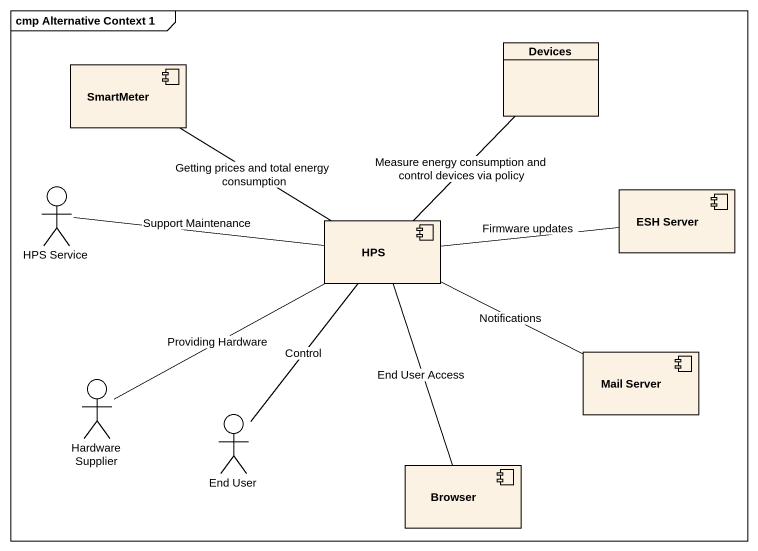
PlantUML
@startuml
mainframe cmp Alternative Context 1
allowmixing
hide circle
hide empty members
class Devices
component SmartMeter
actor "HPS Service" as HPS_Service
component "ESH Server" as ESH_Server
component HPS
actor "Hardware Supplier" as Hardware_Supplier
component "Mail Server" as Mail_Server
actor "End User" as End_User
component Browser
HPS_Service -right- HPS : Support Maintenance
HPS -up- Devices : Measure energy consumption and control devices via policy
HPS -up- SmartMeter : Getting prices and total energy consumption
HPS -right- ESH_Server : Firmware updates
HPS -right- Mail_Server : Notifications
HPS -- End_User : Control
HPS -- Browser : End User Access
Hardware_Supplier -up- HPS : Providing Hardware
@enduml
